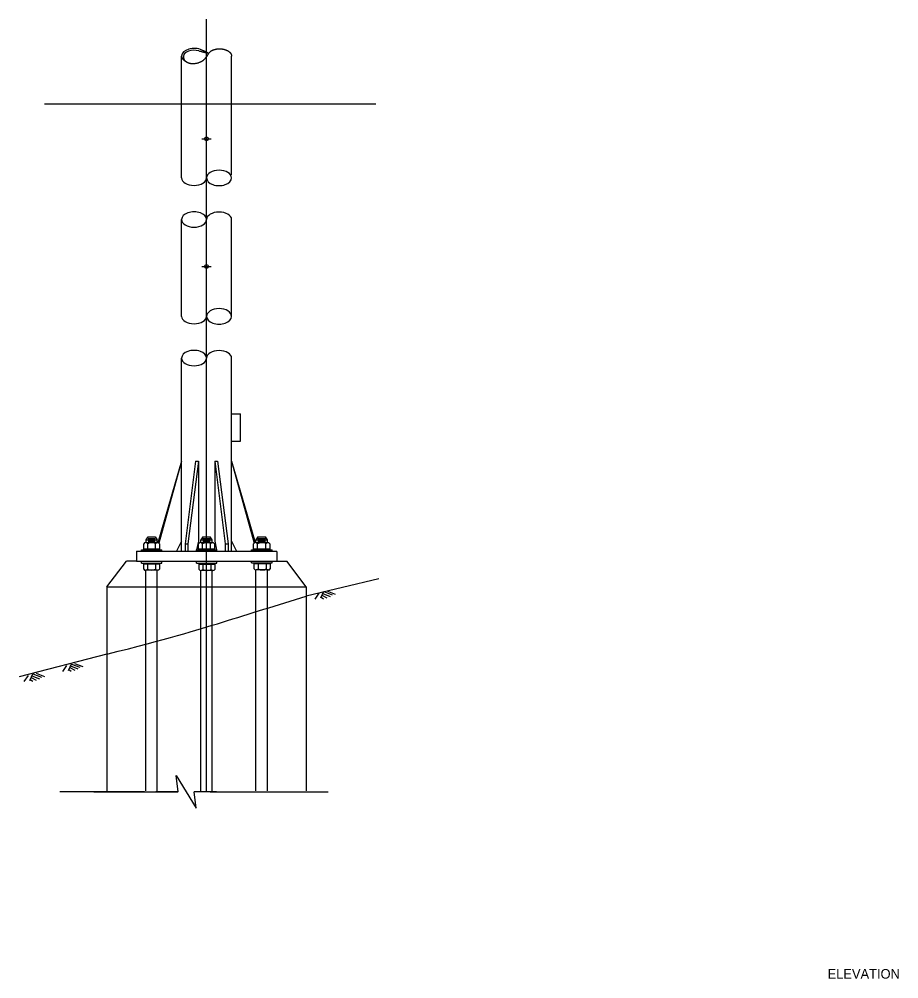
# Model space of a CAD drawing. Extents: x -3705.5 to -3644.9, y 166 to 201.1.
# Drawn here: x -3705.53 to -3690.88, y 185.07 to 201.07 of the extents above; entities that cross this region are included whole.
import ezdxf

# ---------------------------------------------------------------- set-up
doc = ezdxf.new("R2010")
doc.units = 0
for name, color, linetype in [('str_Center-Line-A', 7, 'Continuous'), ('str_Concrete-A', 7, 'Continuous'), ('str_Grades-Finish-Grade-A', 7, 'Continuous'), ('tcd_NO-PLOT', 7, 'Continuous'), ('tcd_SIGN-OVERHEAD', 7, 'Continuous')]:
    doc.layers.add(name, color=color, linetype=linetype)

msp = doc.modelspace()

# ---------------------------------------------------------------- linework, layer by layer
at = {"layer": 'str_Center-Line-A'}
for p, q in [((-3702.409, 188.205), (-3702.409, 201.07)), ((-3702.487, 199.074), (-3702.33, 199.074)), ((-3702.487, 196.949), (-3702.33, 196.949))]:
    msp.add_line(p, q, dxfattribs=at)
at = {"layer": 'str_Concrete-A'}
for p, q in [((-3704.07, 191.608), (-3703.744, 192.034)), ((-3703.577, 192.034), (-3703.744, 192.034)), ((-3703.577, 192.034), (-3701.241, 192.034)), ((-3701.241, 192.034), (-3701.074, 192.034)), ((-3700.748, 191.608), (-3701.074, 192.034)), ((-3704.07, 191.608), (-3700.748, 191.608)), ((-3704.07, 191.608), (-3704.07, 188.205)), ((-3700.748, 191.608), (-3700.748, 188.205)), ((-3703.446, 188.19), (-3704.852, 188.19)), ((-3704.287, 188.19), (-3702.886, 188.19)), ((-3702.884, 188.19), (-3703.255, 188.19)), ((-3702.243, 188.19), (-3702.614, 188.19)), ((-3702.348, 188.19), (-3701.1, 188.19)), ((-3702.172, 188.19), (-3700.381, 188.19))]:
    msp.add_line(p, q, dxfattribs=at)
msp.add_lwpolyline([(-3702.884, 188.19), (-3702.918, 188.46), (-3702.58, 187.92), (-3702.614, 188.19)], dxfattribs=at)
at = {"layer": 'str_Grades-Finish-Grade-A'}
for p, q in [((-3699.537, 191.74), (-3700.748, 191.454)), ((-3700.538, 191.503), (-3700.608, 191.403)), ((-3700.462, 191.527), (-3700.512, 191.416)), ((-3700.474, 191.496), (-3700.349, 191.448)), ((-3700.457, 191.528), (-3700.317, 191.475)), ((-3700.405, 191.54), (-3700.265, 191.486)), ((-3700.501, 191.438), (-3700.459, 191.407)), ((-3700.487, 191.47), (-3700.403, 191.425)), ((-3704.742, 190.295), (-3704.811, 190.194)), ((-3704.666, 190.319), (-3704.715, 190.208)), ((-3704.705, 190.23), (-3704.663, 190.199)), ((-3704.69, 190.262), (-3704.606, 190.217)), ((-3704.678, 190.288), (-3704.553, 190.241)), ((-3704.661, 190.32), (-3704.521, 190.268)), ((-3704.609, 190.332), (-3704.469, 190.28)), ((-3705.383, 190.129), (-3705.452, 190.029)), ((-3705.307, 190.154), (-3705.357, 190.042)), ((-3705.346, 190.065), (-3705.304, 190.033)), ((-3705.332, 190.097), (-3705.248, 190.052)), ((-3705.32, 190.123), (-3705.194, 190.076)), ((-3705.302, 190.155), (-3705.162, 190.102)), ((-3705.251, 190.167), (-3705.11, 190.114))]:
    msp.add_line(p, q, dxfattribs=at)
msp.add_lwpolyline([(-3704.07, 190.487), (-3705.531, 190.11)], dxfattribs=at)
msp.add_open_spline([(-3704.07, 190.487), (-3703.046, 190.739), (-3702.151, 191.019), (-3701.23, 191.302), (-3700.748, 191.454)], degree=3, dxfattribs=at)
at = {"layer": 'tcd_SIGN-OVERHEAD'}
for p, q in [((-3702.825, 198.424), (-3702.825, 200.455)), ((-3701.992, 198.475), (-3701.992, 200.455)), ((-3705.108, 199.657), (-3699.587, 199.657)), ((-3702.825, 196.116), (-3702.825, 197.731)), ((-3701.992, 196.116), (-3701.992, 197.731)), ((-3702.825, 192.201), (-3702.825, 195.421)), ((-3701.992, 192.201), (-3701.992, 195.421)), ((-3701.992, 194.492), (-3701.846, 194.492)), ((-3701.846, 194.034), (-3701.846, 194.492)), ((-3701.992, 194.034), (-3701.846, 194.034)), ((-3702.825, 193.701), (-3703.22, 192.343)), ((-3702.825, 193.701), (-3703.204, 192.337)), ((-3702.592, 193.701), (-3702.768, 192.326)), ((-3702.544, 193.701), (-3702.72, 192.326)), ((-3702.592, 193.701), (-3702.544, 193.701)), ((-3702.544, 193.701), (-3702.544, 192.367)), ((-3702.274, 193.701), (-3702.274, 192.367)), ((-3702.274, 193.701), (-3702.098, 192.326)), ((-3702.274, 193.701), (-3702.226, 193.701)), ((-3702.226, 193.701), (-3702.05, 192.326)), ((-3701.992, 193.701), (-3701.614, 192.338)), ((-3701.992, 193.701), (-3701.598, 192.344)), ((-3703.416, 192.393), (-3703.384, 192.441)), ((-3703.384, 192.441), (-3703.266, 192.441)), ((-3703.266, 192.441), (-3703.234, 192.393)), ((-3702.472, 192.441), (-3702.504, 192.393)), ((-3702.472, 192.441), (-3702.35, 192.441)), ((-3702.318, 192.393), (-3702.35, 192.441)), ((-3701.555, 192.441), (-3701.587, 192.393)), ((-3701.555, 192.441), (-3701.429, 192.441)), ((-3701.396, 192.393), (-3701.429, 192.441)), ((-3703.455, 192.238), (-3703.455, 192.326)), ((-3703.416, 192.393), (-3703.234, 192.393)), ((-3703.416, 192.344), (-3703.416, 192.393)), ((-3703.416, 192.344), (-3703.233, 192.344)), ((-3703.389, 192.238), (-3703.389, 192.326)), ((-3703.384, 192.416), (-3703.266, 192.416)), ((-3703.384, 192.368), (-3703.266, 192.368)), ((-3703.259, 192.238), (-3703.259, 192.328)), ((-3703.233, 192.344), (-3703.233, 192.393)), ((-3703.193, 192.327), (-3703.193, 192.238)), ((-3702.825, 192.367), (-3702.909, 192.201)), ((-3702.768, 192.326), (-3702.768, 192.201)), ((-3702.768, 192.326), (-3702.72, 192.326)), ((-3702.72, 192.326), (-3702.72, 192.206)), ((-3702.544, 192.367), (-3702.577, 192.226)), ((-3702.542, 192.238), (-3702.542, 192.326)), ((-3702.504, 192.393), (-3702.318, 192.393)), ((-3702.504, 192.344), (-3702.504, 192.393)), ((-3702.504, 192.344), (-3702.318, 192.344)), ((-3702.504, 192.344), (-3702.318, 192.344)), ((-3702.476, 192.238), (-3702.476, 192.326)), ((-3702.472, 192.416), (-3702.35, 192.416)), ((-3702.472, 192.368), (-3702.35, 192.368)), ((-3702.343, 192.238), (-3702.343, 192.328)), ((-3702.318, 192.344), (-3702.318, 192.393)), ((-3702.277, 192.327), (-3702.277, 192.238)), ((-3702.274, 192.367), (-3702.241, 192.226)), ((-3702.098, 192.326), (-3702.098, 192.201)), ((-3702.098, 192.326), (-3702.05, 192.326)), ((-3702.05, 192.326), (-3702.05, 192.201)), ((-3701.992, 192.367), (-3701.909, 192.201)), ((-3701.625, 192.238), (-3701.625, 192.326)), ((-3701.587, 192.393), (-3701.397, 192.393)), ((-3701.587, 192.344), (-3701.587, 192.393)), ((-3701.587, 192.344), (-3701.396, 192.344)), ((-3701.587, 192.344), (-3701.396, 192.344)), ((-3701.559, 192.238), (-3701.559, 192.326)), ((-3701.555, 192.416), (-3701.429, 192.416)), ((-3701.555, 192.368), (-3701.429, 192.368)), ((-3701.422, 192.238), (-3701.422, 192.328)), ((-3701.396, 192.344), (-3701.396, 192.393)), ((-3701.356, 192.327), (-3701.356, 192.238)), ((-3703.577, 192.201), (-3703.577, 192.034)), ((-3703.577, 192.201), (-3701.241, 192.201)), ((-3703.494, 192.226), (-3703.154, 192.226)), ((-3703.193, 192.238), (-3703.455, 192.238)), ((-3703.44, 192.234), (-3703.44, 192.238)), ((-3703.44, 192.234), (-3703.204, 192.234)), ((-3703.204, 192.234), (-3703.204, 192.238)), ((-3702.579, 192.226), (-3702.237, 192.226)), ((-3702.277, 192.238), (-3702.542, 192.238)), ((-3702.527, 192.234), (-3702.527, 192.238)), ((-3702.527, 192.234), (-3702.288, 192.234)), ((-3702.288, 192.234), (-3702.288, 192.238)), ((-3701.663, 192.226), (-3701.315, 192.226)), ((-3701.356, 192.238), (-3701.625, 192.238)), ((-3701.61, 192.234), (-3701.61, 192.238)), ((-3701.61, 192.234), (-3701.367, 192.234)), ((-3701.367, 192.234), (-3701.367, 192.238)), ((-3701.241, 192.194), (-3701.241, 192.034)), ((-3703.494, 192.002), (-3703.154, 192.002)), ((-3703.457, 191.99), (-3703.195, 191.99)), ((-3703.457, 191.9), (-3703.457, 191.99)), ((-3703.21, 191.994), (-3703.446, 191.994)), ((-3703.446, 191.994), (-3703.446, 191.99)), ((-3703.391, 191.99), (-3703.391, 191.9)), ((-3703.261, 191.99), (-3703.261, 191.901)), ((-3703.21, 191.994), (-3703.21, 191.99)), ((-3703.195, 191.99), (-3703.195, 191.901)), ((-3702.579, 192), (-3702.237, 192)), ((-3702.535, 191.987), (-3702.27, 191.987)), ((-3702.535, 191.898), (-3702.535, 191.987)), ((-3702.285, 191.991), (-3702.524, 191.991)), ((-3702.524, 191.991), (-3702.524, 191.987)), ((-3702.469, 191.987), (-3702.469, 191.897)), ((-3702.336, 191.987), (-3702.336, 191.899)), ((-3702.285, 191.991), (-3702.285, 191.987)), ((-3702.27, 191.987), (-3702.27, 191.899)), ((-3701.663, 192.009), (-3701.315, 192.009)), ((-3701.618, 191.995), (-3701.349, 191.995)), ((-3701.618, 191.906), (-3701.618, 191.995)), ((-3701.364, 191.999), (-3701.607, 191.999)), ((-3701.607, 191.999), (-3701.607, 191.995)), ((-3701.552, 191.995), (-3701.552, 191.905)), ((-3701.415, 191.995), (-3701.415, 191.907)), ((-3701.364, 191.999), (-3701.364, 191.995)), ((-3701.349, 191.995), (-3701.349, 191.907)), ((-3703.226, 191.884), (-3703.422, 191.884)), ((-3703.42, 188.205), (-3703.42, 191.884)), ((-3703.233, 188.205), (-3703.233, 191.884)), ((-3702.504, 188.205), (-3702.504, 191.881)), ((-3702.301, 191.881), (-3702.5, 191.881)), ((-3702.316, 188.205), (-3702.316, 191.881)), ((-3701.587, 188.205), (-3701.587, 191.89)), ((-3701.38, 191.89), (-3701.584, 191.89)), ((-3701.395, 188.205), (-3701.395, 191.89))]:
    msp.add_line(p, q, dxfattribs=at)
for points in [[(-3703.494, 192.201), (-3703.494, 192.226)], [(-3703.154, 192.201), (-3703.154, 192.226)], [(-3702.579, 192.201), (-3702.579, 192.226)], [(-3702.237, 192.201), (-3702.237, 192.226)], [(-3701.663, 192.201), (-3701.663, 192.226)], [(-3701.315, 192.201), (-3701.315, 192.226)], [(-3703.494, 192.002), (-3703.494, 192.028)], [(-3703.154, 192.002), (-3703.154, 192.028)], [(-3702.579, 192), (-3702.579, 192.026)], [(-3702.237, 192), (-3702.237, 192.026)], [(-3701.663, 192.009), (-3701.663, 192.034)], [(-3701.315, 192.009), (-3701.315, 192.034)]]:
    msp.add_lwpolyline(points, dxfattribs=at)
for centre in [(-3702.409, 199.074), (-3702.409, 196.949)]:
    msp.add_circle(centre, 0.0312, dxfattribs=at)
for centre, radius, start, end in [((-3703.423, 192.304), 0.04, 34.021, 145.2349), ((-3703.226, 192.302), 0.0412, 37.2379, 143.506), ((-3702.509, 192.304), 0.04, 34.021, 145.2349), ((-3702.31, 192.302), 0.0412, 37.2379, 143.506), ((-3701.593, 192.304), 0.04, 34.021, 145.2349), ((-3701.388, 192.302), 0.0412, 37.2379, 143.506), ((-3703.424, 191.925), 0.0412, 217.2379, 323.506), ((-3703.227, 191.924), 0.04, 214.021, 325.2349), ((-3702.502, 191.923), 0.0412, 217.2379, 323.506), ((-3702.302, 191.921), 0.04, 214.021, 325.2349), ((-3701.585, 191.931), 0.0412, 217.2379, 323.506), ((-3701.381, 191.929), 0.04, 214.021, 325.2349)]:
    msp.add_arc(centre, radius, start, end, dxfattribs=at)
for centre, major_axis, ratio, start_param, end_param in [((-3702.617, 200.455), (0.208, 0), 0.618207, 0.898893, 3.141593), ((-3702.617, 200.455), (0.177, 0), 0.55021, 1.105388, 3.141593), ((-3702.201, 198.424), (-0.208, 0), 0.618207, 3.141593, 6.283185), ((-3702.617, 198.424), (0.208, 0), 0.595292, 3.141593, 6.283185), ((-3702.201, 198.424), (-0.208, 0), 0.618207, 0, 3.141593), ((-3702.617, 197.731), (0.208, 0), 0.618207, 0, 3.141593), ((-3702.617, 197.731), (0.208, 0), 0.618207, 3.141593, 6.283185), ((-3702.2, 197.731), (-0.208, 0), 0.595292, 3.141593, 6.283185), ((-3702.201, 196.116), (-0.208, 0), 0.618207, 3.141593, 6.283185), ((-3702.617, 196.116), (0.208, 0), 0.595292, 3.141593, 6.283185), ((-3702.201, 196.116), (-0.208, 0), 0.618207, 0, 3.141593), ((-3702.617, 195.421), (0.208, 0), 0.618207, 0, 3.141593), ((-3702.2, 195.421), (-0.208, 0), 0.595292, 3.141593, 6.283185), ((-3702.617, 195.421), (0.208, 0), 0.618207, 3.141593, 6.283185), ((-3703.3, 192.253), (-0.111, 0.047), 0.706539, 4.632693, 5.884181), ((-3702.435, 192.253), (-0.114, -0.048), 0.679338, 3.539986, 4.791474), ((-3701.52, 192.253), (-0.12, -0.049), 0.642204, 3.528853, 4.780342), ((-3703.303, 191.975), (0.11, 0.047), 0.706039, 3.547668, 4.799157), ((-3702.429, 191.972), (0.115, -0.047), 0.679923, 4.640255, 5.891743), ((-3701.514, 191.98), (0.12, -0.048), 0.642916, 4.651208, 5.902697)]:
    msp.add_ellipse(centre, major_axis=major_axis, ratio=ratio, start_param=start_param, end_param=end_param, dxfattribs=at)
for points in [[(-3702.825, 200.455), (-3702.823, 200.418), (-3702.758, 200.363), (-3702.688, 200.331), (-3702.581, 200.331), (-3702.484, 200.367), (-3702.441, 200.406), (-3702.396, 200.458), (-3702.375, 200.5), (-3702.334, 200.544), (-3702.276, 200.566), (-3702.218, 200.578), (-3702.171, 200.578), (-3702.093, 200.563), (-3702.037, 200.533), (-3702.009, 200.505), (-3701.998, 200.485), (-3701.992, 200.455)], [(-3702.794, 200.455), (-3702.794, 200.424), (-3702.785, 200.392), (-3702.764, 200.371), (-3702.74, 200.358)], [(-3702.538, 200.542), (-3702.454, 200.52), (-3702.422, 200.514), (-3702.369, 200.501)], [(-3702.487, 200.556), (-3702.451, 200.545), (-3702.396, 200.514), (-3702.369, 200.501)]]:
    msp.add_open_spline(points, degree=2, dxfattribs=at)

# ---------------------------------------------------------------- texts
at = {"layer": 'tcd_NO-PLOT'}
msp.add_text('ELEVATION', height=0.1603, dxfattribs=at).set_placement((-3692.061, 185.076))

doc.saveas('drawing.dxf')
